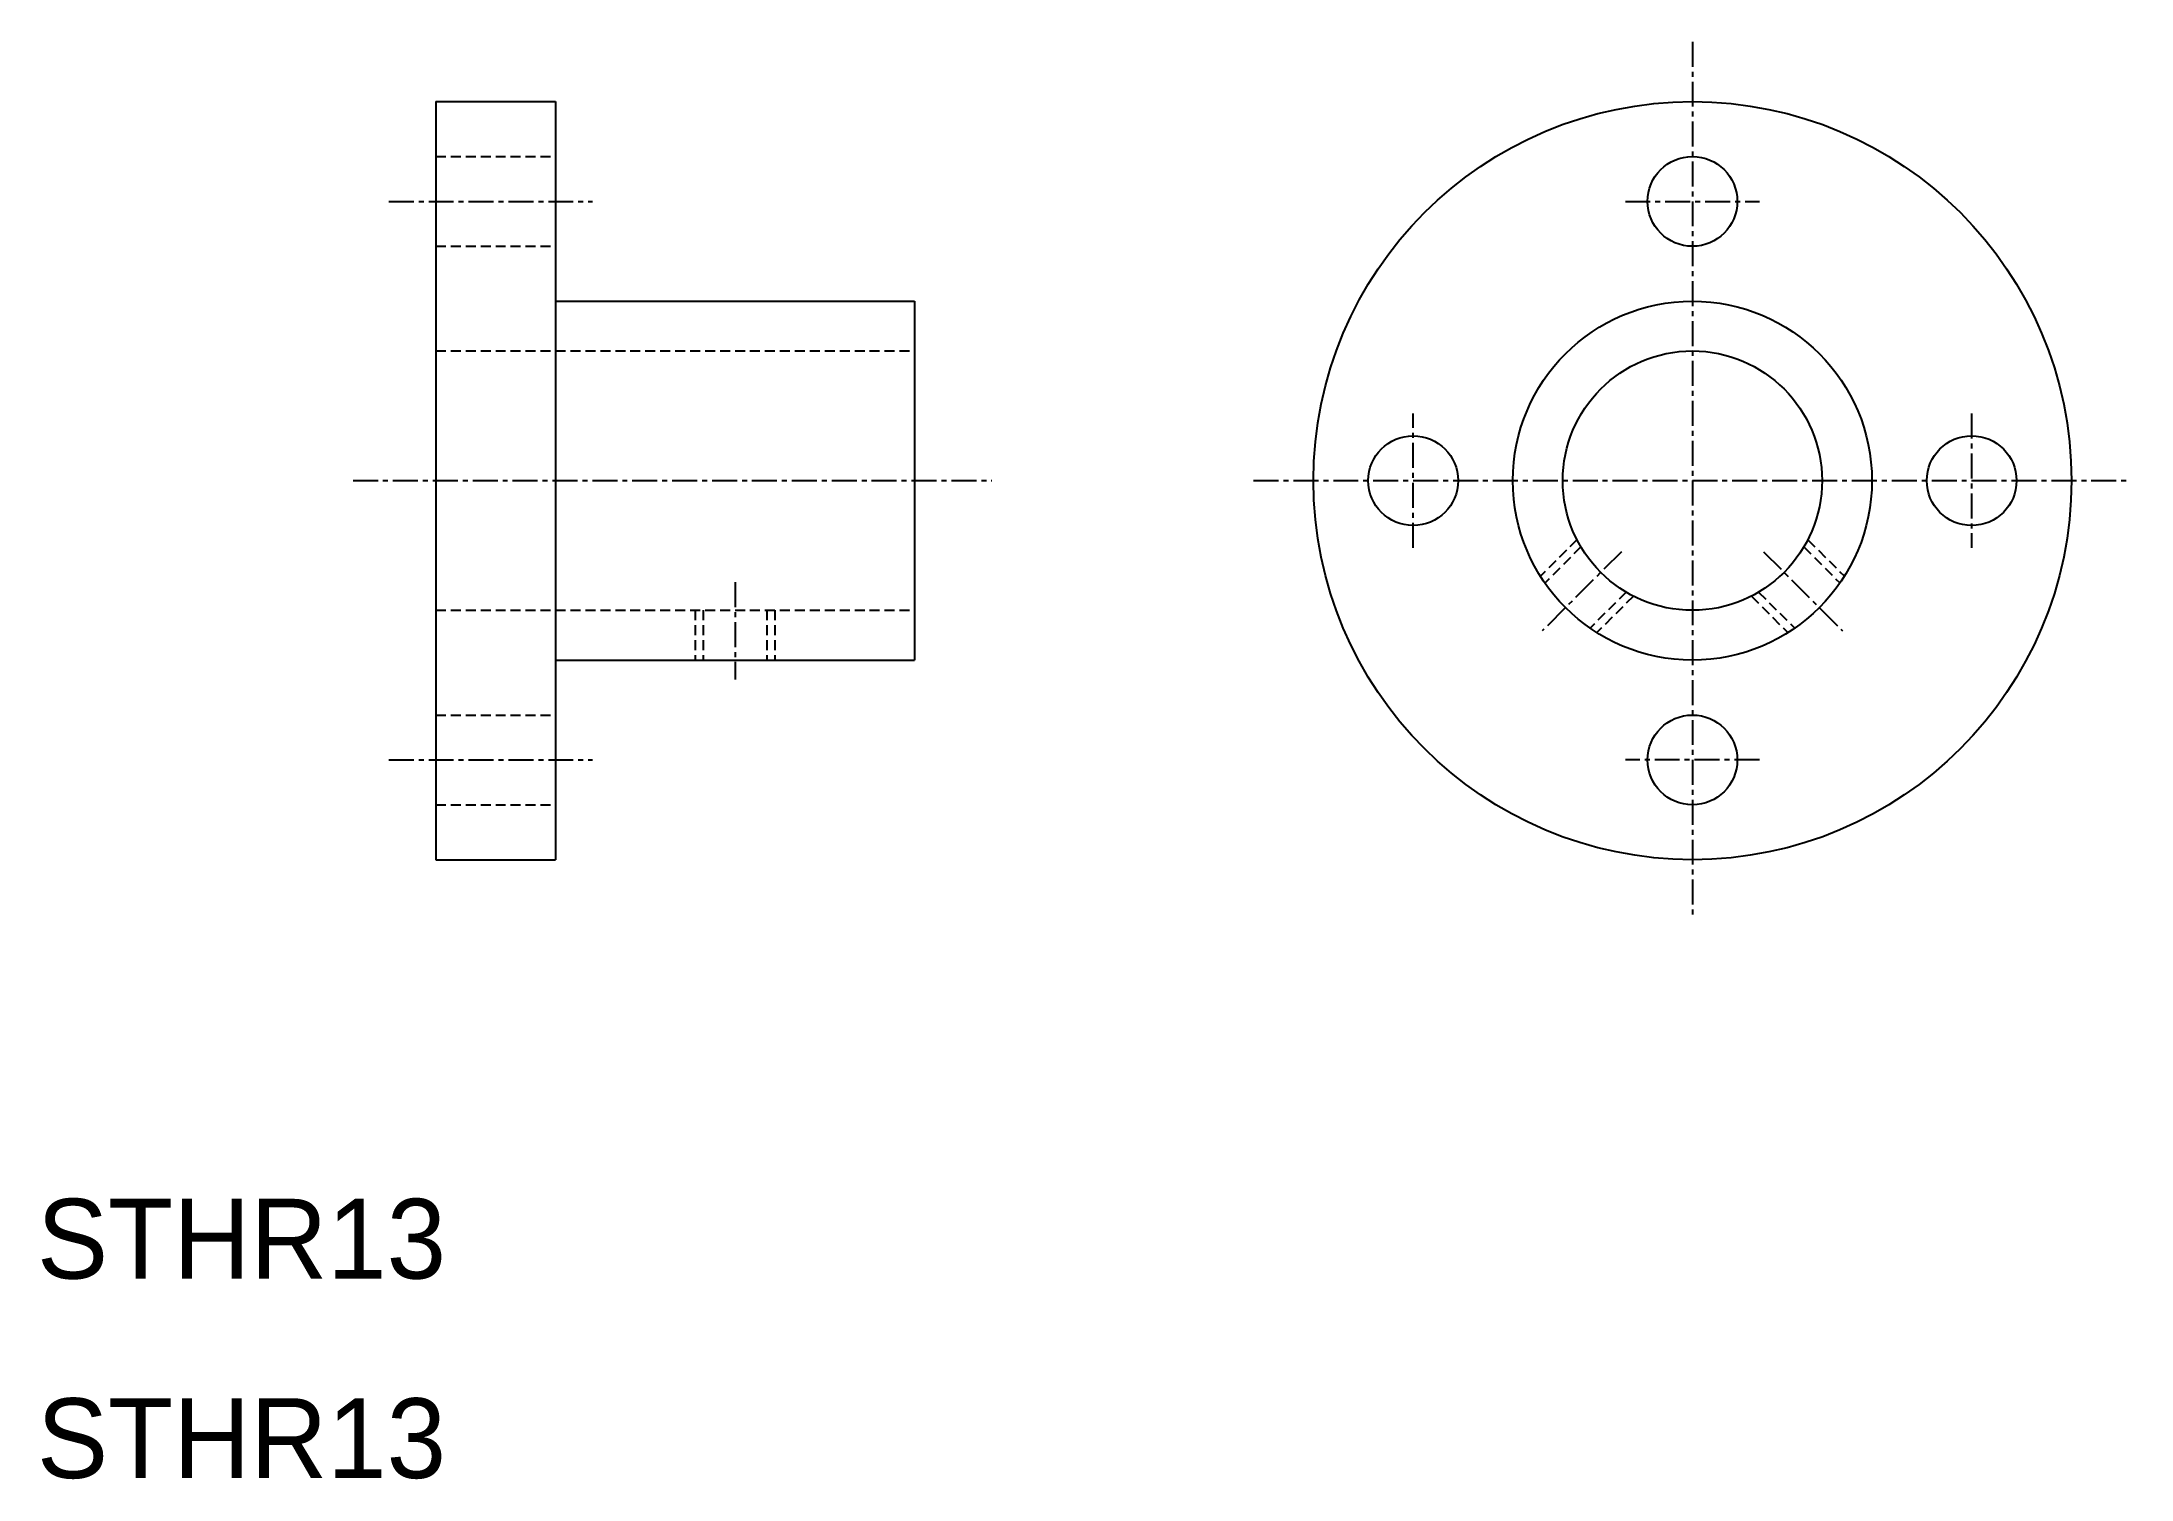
# Model space of a CAD drawing. Extents: x 10 to 115, y 10 to 82.
import ezdxf

# ---------------------------------------------------------------- set-up
doc = ezdxf.new("R2010")
doc.units = 0
doc.linetypes.add('CENTER', pattern=[2, 1.25, -0.25, 0.25, -0.25])
doc.linetypes.add('DASHED', pattern=[0.75, 0.5, -0.25])
doc.layers.get('0').update_dxf_attribs({"linetype": 'CONTINUOUS'})
doc.layers.add('CENTER', color=1, linetype='CENTER')

msp = doc.modelspace()

# ---------------------------------------------------------------- linework, layer by layer
at = {"color": 7, "linetype": 'CONTINUOUS'}
for p, q in [((30, 79), (30, 41)), ((30, 79), (36, 79)), ((36, 79), (36, 41)), ((30, 69.5), (30, 69.5)), ((36, 69), (54, 69)), ((54, 69), (54, 51)), ((30, 60), (30, 60)), ((36, 51), (54, 51)), ((30, 41), (36, 41))]:
    msp.add_line(p, q, dxfattribs=at)
at = {"color": 3, "linetype": 'DASHED'}
for p, q in [((30, 76.25), (36, 76.25)), ((30, 71.75), (36, 71.75)), ((30, 66.5), (54, 66.5)), ((87.21, 57.04), (85.38, 55.21)), ((87.41, 56.68), (85.61, 54.87)), ((98.59, 56.68), (100.39, 54.87)), ((98.79, 57.04), (100.62, 55.21)), ((30, 53.5), (54, 53.5)), ((43, 53.5), (43, 51)), ((43.4, 53.5), (43.4, 51)), ((46.6, 53.5), (46.6, 51)), ((47, 53.5), (47, 51)), ((89.68, 54.41), (87.87, 52.61)), ((90.04, 54.21), (88.21, 52.38)), ((95.96, 54.21), (97.79, 52.38)), ((96.32, 54.41), (98.13, 52.61)), ((30, 48.25), (36, 48.25)), ((30, 43.75), (36, 43.75))]:
    msp.add_line(p, q, dxfattribs=at)
at = {"color": 7, "linetype": 'CONTINUOUS'}
for centre, radius in [((93, 60), 19), ((93, 74), 2.25), ((93, 60), 9), ((93, 60), 6.5), ((79, 60), 2.25), ((107, 60), 2.25), ((93, 46), 2.25)]:
    msp.add_circle(centre, radius, dxfattribs=at)
at = {"layer": 'CENTER', "color": 1, "linetype": 'CENTER'}
for p, q in [((93, 82), (93, 38)), ((27.64, 74), (37.86, 74)), ((89.64, 74), (96.36, 74)), ((79, 56.64), (79, 63.36)), ((107, 63.36), (107, 56.64)), ((25.85, 60), (57.87, 60)), ((71, 60), (115, 60)), ((89.44, 56.44), (85.47, 52.47)), ((96.56, 56.44), (100.53, 52.47)), ((45, 54.91), (45, 50.04)), ((27.64, 46), (37.86, 46)), ((96.36, 46), (89.64, 46))]:
    msp.add_line(p, q, dxfattribs=at)

# ---------------------------------------------------------------- texts
at = {"color": 7, "linetype": 'CONTINUOUS'}
for p in [(10, 20), (10, 10)]:
    msp.add_text('STHR13', height=4, dxfattribs=at).set_placement(p)

doc.saveas('drawing.dxf')
